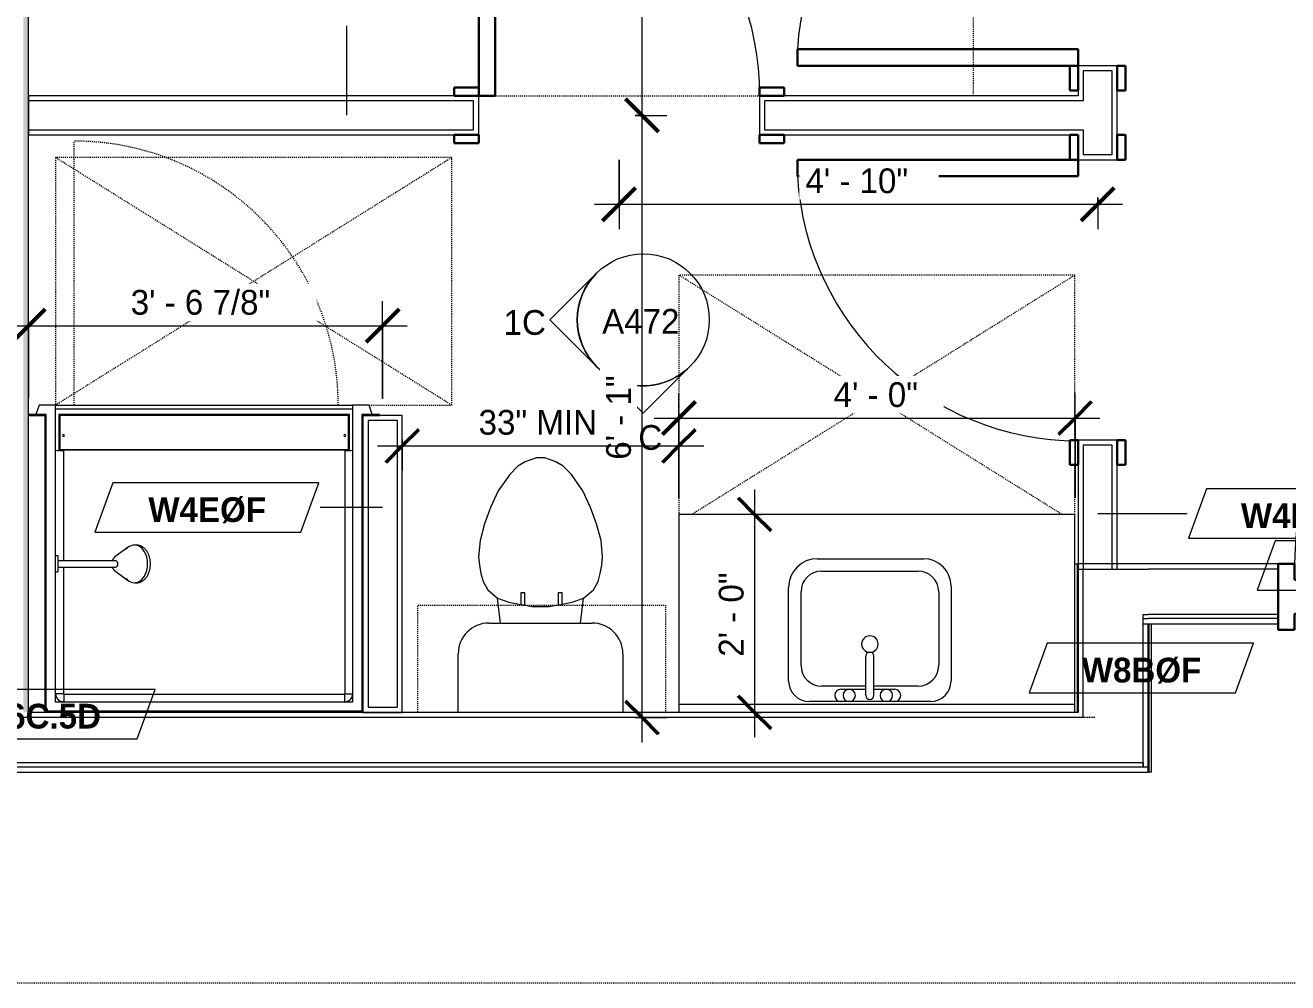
# Model space of a CAD drawing. Header units: inches. Extents: x -4010 to -1814, y 9846 to 12241.
# Drawn here: x -2912.3 to -2759.3, y 10425.4 to 10541.5 of the extents above; entities that cross this region are included whole.
import ezdxf

# ---------------------------------------------------------------- set-up
doc = ezdxf.new("R2010")
doc.units = ezdxf.units.IN
doc.header["$MEASUREMENT"] = 0
for name, pattern in [('Dash', [0.25, 0.125, -0.125]), ('Dash 3_32_', [0.1875, 0.09375, -0.09375]), ('Dash_2_', [0.25, 0.125, -0.125])]:
    doc.linetypes.add(name, pattern=pattern)
for name, color, linetype, lineweight in [('0-1', 7, 'Continuous', 5), ('0-3', 8, 'Continuous', 9), ('A-ANNO-DIMS', 211, 'Continuous', 9), ('A-ANNO-DIMS-32', 211, 'Continuous', 9), ('A-DETL-1', 90, 'Dash 3_32_', 18), ('A-DOOR-1', 7, 'Continuous', 9), ('A-DOOR-2', 10, 'Continuous', 30), ('A-DOOR-3', 31, 'Continuous', 9), ('A-DOOR-4', 31, 'Continuous', 30), ('A-DOOR-FRAM-2', 10, 'Continuous', 30), ('A-DOOR-FRAM-3', 31, 'Continuous', 30), ('A-GENM', 5, 'Continuous', 9), ('A-GENM-HDLN', 13, 'Dash', 9), ('A-WALL', 113, 'Continuous', 18), ('A-WALL-2', 250, 'Continuous', 18), ('A-WALL-3', 113, 'Continuous', 9), ('A-WALL-IDEN', 211, 'Continuous', 9), ('G-ANNO-SYMB-3', 111, 'Continuous', 9), ('G-ANNO-SYMB-4', 111, 'Dash_2_', 9), ('I-FURN', 30, 'Continuous', 9), ('I-FURN-HDLN', 30, 'Dash', 9), ('I-WALL-1', 21, 'Continuous', 18), ('I-WALL-3', 7, 'Continuous', 9), ('I-WALL-4', 2, 'Continuous', 9), ('P-SANR-FIXT', 6, 'Continuous', 9), ('P-SANR-FIXT-HDLN', 131, 'Dash', 9), ('Q-CASE', 31, 'Continuous', 9), ('Q-CASE-1', 31, 'Dash', 9)]:
    doc.layers.add(name, color=color, linetype=linetype, lineweight=lineweight)
doc.styles.add('Century Gothic', font='ufonts.com_century-gothic.ttf', dxfattribs={"height": 3})
doc.styles.add('Century Gothic_B_1', font='GOTHICB.TTF', dxfattribs={"height": 3})
doc.dimstyles.new('OD_1__HACK_2', dxfattribs={"dimscale": 12, "dimtxt": 3.132505, "dimasz": 0.333333, "dimexe": 0.25, "dimexo": 0.166667, "dimgap": 0.041667, "dimtad": 1, "dimdec": 4, "dimrnd": 0.0625, "dimzin": 3, "dimdsep": 46, "dimlunit": 4, "dimtxsty": 'Century Gothic', "dimblk1": 'OBLIQUE', "dimblk2": 'OBLIQUE', "dimsah": 1, "dimcen": 0.09, "dimdle": 0.25, "dimazin": 0, "dimtfac": 1, "dimtdec": 4, "dimtix": 1, "dimtmove": 0, "dimatfit": 3, "dimfxl": 1, "dimtvp": 1, "dimtfill": 1, "dimfrac": 2, "dimtolj": 1, "dimtzin": 0, "dimarcsym": 2})
doc.dimstyles.new('OD_1__HACK_2_1', dxfattribs={"dimscale": 12, "dimtxt": 3.132505, "dimasz": 0.333333, "dimexe": 0.25, "dimexo": 0.166667, "dimgap": 0.041667, "dimtad": 1, "dimdec": 4, "dimrnd": 0.0625, "dimzin": 3, "dimdsep": 46, "dimlunit": 4, "dimtxsty": 'Century Gothic', "dimblk1": 'OBLIQUE', "dimblk2": 'OBLIQUE', "dimsah": 1, "dimcen": 0.09, "dimdle": 0.25, "dimazin": 0, "dimtfac": 1, "dimtdec": 4, "dimtix": 1, "dimtmove": 0, "dimatfit": 3, "dimfxl": 1, "dimtvp": 1, "dimtfill": 1, "dimfrac": 2, "dimtolj": 1, "dimtzin": 0, "dimarcsym": 2})

# ---------------------------------------------------------------- blocks, each defined once
blk = doc.blocks.new('Basic Wall _ INT - W8BØF - _5_8 GYP - 2X8 WOOD_BATT_ - 5_8 GYP_ - ___-2320101-UNIT PLANS - 2ND _ 3RD FLOOR')
at = {"layer": 'I-WALL-3'}
for p, q in [((-2785.07, 10476.16), (-2784.82, 10476.16)), ((-2784.82, 10476.16), (-2784.82, 10458.16)), ((-2784.82, 10476.16), (-2784.74, 10476.16)), ((-2784.74, 10476.16), (-2784.7, 10476.16))]:
    blk.add_line(p, q, dxfattribs=at)
blk = doc.blocks.new('Basic Wall _ INT - W8BØF - _5_8 GYP - 2X8 WOOD_BATT_ - 5_8 GYP_ - ___-2320100-UNIT PLANS - 2ND _ 3RD FLOOR')
at = {"layer": 'I-WALL-3'}
for p, q in [((-2776.07, 10450.91), (-2776.07, 10468.91)), ((-2775.79, 10450.91), (-2775.79, 10468.91)), ((-2776.16, 10450.91), (-2776.2, 10450.91)), ((-2776.07, 10450.91), (-2776.16, 10450.91)), ((-2775.79, 10450.91), (-2776.07, 10450.91))]:
    blk.add_line(p, q, dxfattribs=at)
blk = doc.blocks.new('HOLLOW METAL - UNIT DOOR-2191978-UNIT PLANS - 2ND _ 3RD FLOOR')
at = {"layer": 'A-DOOR-1'}
blk.add_arc((18, 3.875), 36, 90, 180, dxfattribs=at)
at = {"layer": 'A-DOOR-2'}
for p, q in [((18, 39.875), (16.25, 39.875)), ((16.25, 39.875), (16.25, 3.875)), ((18, 3.875), (18, 39.875)), ((16.25, 3.875), (18, 3.875))]:
    blk.add_line(p, q, dxfattribs=at)
at = {"layer": 'A-DOOR-FRAM-2'}
for p, q in [((-18, 3.875), (-20, 3.875)), ((-20, 3.875), (-20, -4.125)), ((-18, 1.9375), (-18, 3.875)), ((18, 3.875), (18, 1.9375)), ((20, 3.875), (18, 3.875)), ((20, -4.125), (20, 3.875)), ((-17.375, 1.9375), (-18, 1.9375)), ((-17.375, -2.1875), (-17.375, 1.9375)), ((18, 1.9375), (17.375, 1.9375)), ((17.375, 1.9375), (17.375, -2.1875)), ((-18, -4.125), (-18, -2.1875)), ((-18, -2.1875), (-17.375, -2.1875)), ((17.375, -2.1875), (18, -2.1875)), ((18, -2.1875), (18, -4.125)), ((-20, -4.125), (-18, -4.125)), ((18, -4.125), (20, -4.125))]:
    blk.add_line(p, q, dxfattribs=at)
blk = doc.blocks.new('CTR - 1st Phase - Common Walls_rvt-1-UNIT PLANS - 2ND _ 3RD FLOOR')
at = {"layer": 'I-WALL-1'}
blk.add_hatch(color=256, dxfattribs=at).paths.add_polyline_path([(-2912.51, 10458.16), (-2911.89, 10458.16), (-2911.89, 10843.14), (-2912.51, 10843.14), (-2912.51, 10463.59)], flags=0)
at = {"layer": 'A-WALL-2'}
for p, q in [((-2784.07, 10475.54), (-2776.82, 10475.54)), ((-2784.07, 10457.54), (-2784.07, 10475.54)), ((-2776.82, 10475.54), (-2776.2, 10475.54)), ((-2760.45, 10475.54), (-2776.2, 10475.54)), ((-2776.82, 10470.04), (-2776.2, 10470.04)), ((-2776.82, 10469.54), (-2776.82, 10470.04)), ((-2776.82, 10469.54), (-2776.82, 10470.04)), ((-2776.82, 10468.91), (-2776.82, 10469.54)), ((-2776.82, 10469.54), (-2776.2, 10469.54)), ((-2776.82, 10468.91), (-2776.82, 10469.54)), ((-2776.82, 10468.91), (-2776.2, 10468.91)), ((-2776.82, 10452.04), (-2776.82, 10468.91)), ((-2760.45, 10470.04), (-2776.2, 10470.04)), ((-2760.45, 10469.54), (-2776.2, 10469.54)), ((-2784.7, 10457.54), (-2912.51, 10457.54)), ((-2784.07, 10457.54), (-2784.7, 10457.54)), ((-2784.7, 10452.04), (-3037.45, 10452.04)), ((-2784.07, 10452.04), (-2784.7, 10452.04)), ((-2776.82, 10452.04), (-2784.07, 10452.04)), ((-2776.82, 10452.04), (-2776.82, 10451.54)), ((-2776.82, 10451.54), (-2776.82, 10452.04)), ((-2784.7, 10451.54), (-3037.45, 10451.54)), ((-2776.82, 10451.54), (-2784.7, 10451.54)), ((-2776.2, 10451.54), (-2776.82, 10451.54))]:
    blk.add_line(p, q, dxfattribs=at)
at = {"layer": 'I-WALL-3'}
for p, q in [((-2911.89, 10494.28), (-2911.89, 10843.14)), ((-2911.89, 10458.16), (-2911.89, 10494.16)), ((-2784.7, 10476.16), (-2784.7, 10458.16)), ((-2784.07, 10476.16), (-2784.7, 10476.16)), ((-2776.2, 10476.16), (-2784.07, 10476.16)), ((-2760.45, 10476.16), (-2776.2, 10476.16)), ((-2776.2, 10468.91), (-2760.45, 10468.91)), ((-2776.2, 10451.54), (-2776.2, 10468.91)), ((-2909.86, 10458.16), (-2911.89, 10458.16)), ((-2833.07, 10458.16), (-2871.36, 10458.16)), ((-2784.7, 10458.16), (-2785.07, 10458.16)), ((-3037.45, 10450.91), (-2784.7, 10450.91)), ((-2784.7, 10450.91), (-2776.2, 10450.91)), ((-2776.2, 10450.91), (-2776.2, 10451.54))]:
    blk.add_line(p, q, dxfattribs=at)
at = {"layer": '0-3'}
for name, p in [('HOLLOW METAL - UNIT DOOR-2191978-UNIT PLANS - 2ND _ 3RD FLOOR', (-2740.45, 10472.29)), ('Basic Wall _ INT - W8BØF - _5_8 GYP - 2X8 WOOD_BATT_ - 5_8 GYP_ - ___-2320101-UNIT PLANS - 2ND _ 3RD FLOOR', (0, 0)), ('Basic Wall _ INT - W8BØF - _5_8 GYP - 2X8 WOOD_BATT_ - 5_8 GYP_ - ___-2320100-UNIT PLANS - 2ND _ 3RD FLOOR', (0, 0))]:
    blk.add_blockref(name, p, dxfattribs=at)
blk = doc.blocks.new('SWING - SINGLE - FLUSH - 2-10 x 6-8 - PRIVACY-3199405-UNIT PLANS - 2ND _ 3RD FLOOR')
at = {"layer": 'A-DOOR-3'}
blk.add_arc((17, -2.37), 34.07, 180, 266.6343, dxfattribs=at)
at = {"layer": 'A-DOOR-4'}
for p, q in [((15, -2.37), (15, -36.38)), ((17, -2.37), (15, -2.37)), ((17, -2.37), (17, -36.38)), ((17, -36.38), (15, -36.38))]:
    blk.add_line(p, q, dxfattribs=at)
at = {"layer": 'A-DOOR-FRAM-3'}
for p, q in [((-20, 2.38), (-20, 3.38)), ((-20, 3.38), (-17, 3.38)), ((-17, 3.38), (-17, 2.38)), ((17, 2.38), (17, 3.38)), ((17, 3.38), (20, 3.38)), ((20, 3.38), (20, 2.38)), ((-17, 2.38), (-20, 2.38)), ((20, 2.38), (17, 2.38)), ((-20, -2.37), (-17, -2.37)), ((-20, -3.37), (-20, -2.37)), ((-17, -2.37), (-17, -3.37)), ((17, -2.37), (20, -2.37)), ((17, -3.37), (17, -2.37)), ((20, -2.37), (20, -3.37)), ((-17, -3.37), (-20, -3.37)), ((20, -3.37), (17, -3.37))]:
    blk.add_line(p, q, dxfattribs=at)
blk = doc.blocks.new('Bed-Standard - Queen 60_ x 79_-1242961-UNIT PLANS - 2ND _ 3RD FLOOR')
at = {"layer": 'I-FURN-HDLN'}
for p, q in [((-55.31, -17.36), (-55.31, -51.36)), ((-55.31, -77.3), (-7.94, -77.3))]:
    blk.add_line(p, q, dxfattribs=at)
blk = doc.blocks.new('M_Sink Vanity-Square - 500 x 440mm-1372835-UNIT PLANS - 2ND _ 3RD FLOOR')
at = {"layer": 'P-SANR-FIXT'}
for p, q in [((-5.72, 10.23), (7.14, 10.23)), ((-5.22, 8.73), (6.46, 8.73)), ((-9.22, -4.59), (-9.22, 6.73)), ((-7.72, -2.72), (-7.72, 6.23)), ((8.96, 6.23), (8.96, -2.72)), ((10.46, 6.91), (10.46, -4.59)), ((0.12, -6.33), (0.12, -1.59)), ((1.12, -6.33), (1.12, -1.59)), ((0.12, -5.22), (-5.22, -5.22)), ((-2.88, -5.59), (0.12, -5.59)), ((6.46, -5.22), (1.12, -5.22)), ((1.12, -5.59), (3.62, -5.59)), ((7.96, -7.09), (-6.72, -7.09)), ((3.62, -7.09), (-2.88, -7.09))]:
    blk.add_line(p, q, dxfattribs=at)
for centre, radius, start, end in [((-5.72, 6.73), 3.5, 90, 180), ((7.14, 6.91), 3.32, 360, 90), ((-5.22, 6.23), 2.5, 90, 180), ((6.46, 6.23), 2.5, 360, 90), ((0.62, -0.13), 1, 360, 180), ((0.62, -0.13), 1, 180, 0), ((0.62, -1.59), 0.5, 360, 180), ((-5.22, -2.72), 2.5, 180, 270), ((6.46, -2.72), 2.5, 270, 360), ((-6.72, -4.59), 2.5, 180, 270), ((-2.88, -6.34), 0.75, 90, 270), ((-1.88, -6.34), 0.75, 360, 180), ((2.62, -6.34), 0.75, 0, 180), ((3.62, -6.34), 0.75, 270, 90), ((7.96, -4.59), 2.5, 270, 0), ((-1.88, -6.34), 0.75, 180, 0), ((0.62, -6.33), 0.5, 180, 0), ((2.62, -6.34), 0.75, 180, 0)]:
    blk.add_arc(centre, radius, start, end, dxfattribs=at)
blk = doc.blocks.new('Toilet-Domestic-3D - Toilet-Domestic-3D-V45-UNIT PLANS - 2ND _ 3RD FLOOR')
at = {"layer": 'P-SANR-FIXT'}
for p, q in [((-9.98, 11.75), (-9.98, 18.85)), ((9.98, 18.85), (9.98, 11.75)), ((6.25, 8.02), (-6.25, 8.02)), ((-4.86, 8.02), (-5.21, 5)), ((4.86, 8.02), (5.21, 5)), ((-5.21, 5), (-6.4, 4)), ((-3.84, 5.5), (-5.21, 5)), ((-2.61, 5.72), (-3.84, 5.5)), ((-1, 6), (-2.13, 5.8)), ((1, 6), (-1, 6)), ((1.89, 5.84), (1, 6)), ((3.84, 5.5), (2.37, 5.76)), ((5.21, 5), (3.84, 5.5)), ((6.4, 4), (5.21, 5)), ((-6.4, 4), (-6.97, 3)), ((6.97, 3), (6.4, 4)), ((-7.24, 2), (-7.41, 1)), ((-6.97, 3), (-7.24, 2)), ((7.24, 2), (6.97, 3)), ((7.41, 1), (7.24, 2)), ((-7.41, 1), (-7.5, 0)), ((-7.5, 0), (-7.33, -1.99)), ((7.33, -1.99), (7.5, 0)), ((7.5, 0), (7.41, 1)), ((-7.33, -1.99), (-6.79, -4)), ((6.79, -4), (7.33, -1.99)), ((-6.79, -4), (-6.06, -6)), ((6.06, -6), (6.79, -4)), ((-6.06, -6), (-5.13, -8)), ((5.13, -8), (6.06, -6)), ((-5.13, -8), (-3.74, -10)), ((3.74, -10), (5.13, -8)), ((-3.74, -10), (-2.74, -11)), ((2.74, -11), (3.74, -10)), ((-2.74, -11), (-1.87, -11.5)), ((-1.87, -11.5), (-0.5, -12)), ((-0.5, -12), (0.5, -12)), ((0.5, -12), (1.87, -11.5)), ((1.87, -11.5), (2.74, -11))]:
    blk.add_line(p, q, dxfattribs=at)
for centre, start, end in [((-6.25, 11.75), 180, 270), ((6.25, 11.75), 270, 360)]:
    blk.add_arc(centre, 3.73, start, end, dxfattribs=at)
blk = doc.blocks.new('Bath Vanity - Bath Vanity 48_-3150017-UNIT PLANS - 2ND _ 3RD FLOOR')
at = {"layer": 'Q-CASE'}
for p, q in [((24.74, 24), (-23.26, 24)), ((-23.26, 24), (-23.26, 1)), ((24.74, 1), (24.74, 24))]:
    blk.add_line(p, q, dxfattribs=at)
blk = doc.blocks.new('ADA Clearances - 30_x48_-3255449-UNIT PLANS - 2ND _ 3RD FLOOR')
at = {"layer": 'A-GENM-HDLN'}
for p, q in [((15, -24), (-15, 24)), ((-15, -24), (15, 24)), ((15, 24), (-15, 24)), ((15, -24), (15, 24)), ((-15, -14), (-15, -24)), ((-15, -24), (15, -24))]:
    blk.add_line(p, q, dxfattribs=at)
blk = doc.blocks.new('ADA Clearances - 30_x48_-V37-UNIT PLANS - 2ND _ 3RD FLOOR')
at = {"layer": 'A-GENM-HDLN'}
for p, q in [((-14, -22.41), (15, 24)), ((15, 24), (-14, 24)), ((15, -24), (15, 24)), ((15, -24), (-14, 22.41)), ((-14, -24), (-8, -24)), ((-5, -24), (15, -24))]:
    blk.add_line(p, q, dxfattribs=at)
blk = doc.blocks.new('BATHROOM MIRROR - BATHROOM MIRROR 48_-3123886-UNIT PLANS - 2ND _ 3RD FLOOR')
at = {"layer": 'Q-CASE'}
for p, q in [((-23.26, -23), (24.74, -23)), ((-23.26, -23), (-23.26, -24)), ((24.74, -24), (-23.26, -24)), ((24.74, -24), (24.74, -23))]:
    blk.add_line(p, q, dxfattribs=at)
blk = doc.blocks.new('300 Series Wall Hung Cabinet_326 - 30_-2909953-UNIT PLANS - 2ND _ 3RD FLOOR')
at = {"layer": 'Q-CASE'}
for p, q in [((-2.01, 14.69), (-2.5, 14.69)), ((-2.5, 14.69), (-2.5, 13.19)), ((-2.01, 13.19), (-2.01, 14.69)), ((2.49, 14.69), (2, 14.69)), ((2, 14.69), (2, 13.19)), ((2.49, 13.19), (2.49, 14.69)), ((-2.01, 13.19), (-2.5, 13.19)), ((2.49, 13.19), (2, 13.19))]:
    blk.add_line(p, q, dxfattribs=at)
at = {"layer": 'Q-CASE-1'}
for p, q in [((-15, 0.19), (-15, 13.19)), ((-15, 13.19), (15, 13.19)), ((15, 13.19), (15, 0.19)), ((15, 0.19), (-15, 0.19))]:
    blk.add_line(p, q, dxfattribs=at)
blk = doc.blocks.new('SWING - SINGLE - FLUSH - 2-10 x 6-8 - PRIVACY-3199407-UNIT PLANS - 2ND _ 3RD FLOOR')
at = {"layer": 'A-DOOR-3'}
blk.add_arc((17, 2.37), 34.07, 93.3657, 180, dxfattribs=at)
at = {"layer": 'A-DOOR-4'}
for p, q in [((15, 2.37), (15, 36.38)), ((17, 36.38), (15, 36.38)), ((17, 2.37), (17, 36.38)), ((17, 2.37), (15, 2.37))]:
    blk.add_line(p, q, dxfattribs=at)
at = {"layer": 'A-DOOR-FRAM-3'}
for p, q in [((-17, 3.37), (-20, 3.37)), ((-20, 3.37), (-20, 2.37)), ((-17, 2.37), (-17, 3.37)), ((20, 3.37), (17, 3.37)), ((17, 3.37), (17, 2.37)), ((20, 2.37), (20, 3.37)), ((-20, 2.37), (-17, 2.37)), ((17, 2.37), (20, 2.37)), ((-17, -2.38), (-20, -2.38)), ((-20, -2.38), (-20, -3.38)), ((-17, -3.38), (-17, -2.38)), ((20, -2.38), (17, -2.38)), ((17, -2.38), (17, -3.38)), ((20, -3.38), (20, -2.38)), ((-20, -3.38), (-17, -3.38)), ((17, -3.38), (20, -3.38))]:
    blk.add_line(p, q, dxfattribs=at)
blk = doc.blocks.new('4LBS24238A75FTB_V2 - 4LBS24238A75FTB_V2-V46-UNIT PLANS - 2ND _ 3RD FLOOR')
at = {"layer": 'P-SANR-FIXT'}
for p, q in [((0, -0.5), (38.5, -0.5)), ((0, -36.5), (0, -0.5)), ((0.12, -36.62), (0.12, -0.63)), ((0.12, -0.63), (38.38, -0.63)), ((38.38, -0.63), (38.38, -36.62)), ((38.5, -0.5), (38.5, -36.5)), ((1.25, -37.75), (1.25, -1.75)), ((1.25, -1.75), (37.25, -1.75)), ((1.3, -2.43), (1.28, -2.51)), ((1.38, -2.26), (1.37, -2.28)), ((1.42, -2.2), (1.4, -2.23)), ((1.58, -2.01), (1.51, -2.08)), ((1.73, -1.9), (1.7, -1.92)), ((2.01, -1.78), (1.93, -1.8)), ((2.2, -32.27), (2.2, -2.75)), ((2.25, -1.77), (2.25, -1.75)), ((36.25, -1.77), (2.25, -1.77)), ((36.25, -2.7), (2.25, -2.7)), ((36.25, -1.77), (36.25, -1.75)), ((36.3, -18.11), (36.3, -2.75)), ((36.57, -1.8), (36.49, -1.78)), ((36.8, -1.92), (36.77, -1.9)), ((36.99, -2.08), (36.92, -2.01)), ((37.1, -2.23), (37.08, -2.2)), ((37.13, -2.28), (37.12, -2.26)), ((37.22, -2.51), (37.2, -2.43)), ((37.25, -1.75), (37.25, -17.52)), ((36.3, -32.27), (36.3, -18.89)), ((37.25, -19.48), (37.25, -37.75)), ((1.62, -32.27), (1.62, -36.62)), ((36.75, -32.38), (1.75, -32.38)), ((1.75, -32.38), (1.75, -36.5)), ((2.2, -32.27), (36.3, -32.27)), ((36.75, -36.5), (36.75, -32.38)), ((36.88, -36.62), (36.88, -32.27)), ((0, -36.5), (-2.02, -36.5)), ((-2.02, -36.5), (-2.02, -36.62)), ((-2.02, -36.62), (0.12, -36.62)), ((-1.13, -36.62), (-0.75, -37.75)), ((1.62, -36.62), (36.88, -36.62)), ((1.75, -36.5), (36.75, -36.5)), ((38.38, -36.62), (40.52, -36.62)), ((40.52, -36.5), (38.5, -36.5)), ((39.25, -37.75), (39.63, -36.62)), ((40.52, -36.62), (40.52, -36.5)), ((-0.75, -37.75), (1.25, -37.75)), ((1.25, -37.25), (37.25, -37.25)), ((1.25, -37.75), (1.25, -37.25)), ((37.25, -37.75), (1.25, -37.75)), ((37.25, -37.25), (37.25, -37.75)), ((37.25, -37.75), (39.25, -37.75))]:
    blk.add_line(p, q, dxfattribs=at)
for centre, radius, start, end in [((2.25, -2.75), 1, 90, 180), ((36.25, -2.75), 1, 0, 90), ((2.2, -34.06), 0.125, 0, 180), ((2.2, -34.06), 0.125, 180, 0), ((36.3, -34.06), 0.125, 0, 180), ((36.3, -34.06), 0.125, 180, 0)]:
    blk.add_arc(centre, radius, start, end, dxfattribs=at)
for centre, start_param, end_param in [((2.2, -32.28), 1.570796, 3.141593), ((36.3, -32.28), 0, 1.570796)]:
    blk.add_ellipse(centre, major_axis=(0.95, 0), ratio=0.019505, start_param=start_param, end_param=end_param, dxfattribs=at)
for points, knots in [([(2.25, -1.77), (2.18, -1.77), (2.05, -1.78), (1.8, -1.86), (1.52, -2.04), (1.34, -2.32), (1.26, -2.57), (1.25, -2.7), (1.25, -2.77)], [0, 0, 0, 0, 0.125, 0.25, 0.5, 0.75, 0.875, 1, 1, 1, 1]), ([(1.38, -2.25), (1.41, -2.21), (1.47, -2.12), (1.54, -2.04), (1.59, -2)], [-0.6665731, -0.6665731, -0.6665731, -0.6665731, -0.5714286, -0.4611793, -0.4611793, -0.4611793, -0.4611793]), ([(1.75, -1.88), (1.77, -1.87), (1.86, -1.82), (2.03, -1.77), (2.17, -1.75), (2.25, -1.75)], [-0.3333068, -0.3333068, -0.3333068, -0.3333068, -0.2857143, -0.1428571, 0, 0, 0, 0]), ([(2.25, -2.7), (2.24, -2.7), (2.24, -2.7), (2.23, -2.7), (2.22, -2.71), (2.22, -2.71), (2.21, -2.72), (2.21, -2.73), (2.2, -2.74), (2.2, -2.74), (2.2, -2.75), (2.2, -2.75)], [-1, -1, -1, -1, -0.833333, -0.75, -0.666667, -0.583333, -0.416667, -0.333333, -0.208333, -0.083333, 0, 0, 0, 0]), ([(36.25, -1.75), (36.31, -1.75), (36.42, -1.76), (36.59, -1.8), (36.7, -1.85), (36.75, -1.88)], [-1, -1, -1, -1, -0.8928571, -0.7857143, -0.6666667, -0.6666667, -0.6666667, -0.6666667]), ([(37.25, -2.77), (37.25, -2.7), (37.24, -2.57), (37.16, -2.32), (36.98, -2.04), (36.7, -1.86), (36.45, -1.78), (36.32, -1.77), (36.25, -1.77)], [0, 0, 0, 0, 0.125, 0.25, 0.5, 0.75, 0.875, 1, 1, 1, 1]), ([(36.3, -2.75), (36.3, -2.74), (36.3, -2.74), (36.3, -2.73), (36.29, -2.72), (36.29, -2.72), (36.28, -2.71), (36.27, -2.71), (36.26, -2.7), (36.26, -2.7), (36.25, -2.7), (36.25, -2.7)], [-1, -1, -1, -1, -0.833333, -0.75, -0.666667, -0.583333, -0.416667, -0.333333, -0.208333, -0.083333, 0, 0, 0, 0]), ([(36.75, -1.88), (36.79, -1.91), (36.89, -1.97), (36.97, -2.05), (37.01, -2.1)], [-0.6665731, -0.6665731, -0.6665731, -0.6665731, -0.5714286, -0.4475924, -0.4475924, -0.4475924, -0.4475924]), ([(37.12, -2.25), (37.13, -2.27), (37.16, -2.33), (37.18, -2.38), (37.19, -2.42)], [-0.3333068, -0.3333068, -0.3333068, -0.3333068, -0.2857143, -0.2174647, -0.2174647, -0.2174647, -0.2174647])]:
    blk.add_open_spline(points, degree=3, knots=knots, dxfattribs=at)
for points in [[(1.25, -2.75), (1.25, -2.74), (1.25, -2.72), (1.25, -2.71)], [(2.2, -2.75), (2.12, -2.75), (1.95, -2.75), (1.72, -2.75), (1.52, -2.76), (1.37, -2.76), (1.27, -2.76), (1.25, -2.77), (1.25, -2.77)], [(1.35, -2.32), (1.36, -2.3), (1.37, -2.27), (1.38, -2.25)], [(1.63, -1.97), (1.67, -1.94), (1.71, -1.91), (1.75, -1.88)], [(2.25, -2.7), (2.25, -2.62), (2.25, -2.45), (2.25, -2.22), (2.25, -2.03), (2.25, -1.88), (2.25, -1.82), (2.25, -1.8)], [(36.25, -2.7), (36.25, -2.62), (36.25, -2.45), (36.25, -2.22), (36.25, -2.03), (36.25, -1.88), (36.25, -1.82), (36.25, -1.8)], [(36.3, -2.75), (36.38, -2.75), (36.55, -2.75), (36.78, -2.75), (36.98, -2.76), (37.13, -2.76), (37.23, -2.76), (37.25, -2.77), (37.25, -2.77)], [(37.04, -2.14), (37.07, -2.18), (37.09, -2.21), (37.12, -2.25)], [(37.25, -2.67), (37.25, -2.7), (37.25, -2.72), (37.25, -2.75)]]:
    blk.add_open_spline(points, degree=3, dxfattribs=at)
at = {"layer": 'P-SANR-FIXT-HDLN'}
blk.add_line((35, -37.75), (35, -69.75), dxfattribs=at)
blk.add_arc((35, -37.75), 32, 180, 270, dxfattribs=at)
blk = doc.blocks.new('Shower Head - Shower Head-V47-UNIT PLANS - 2ND _ 3RD FLOOR')
at = {"layer": 'P-SANR-FIXT'}
for p, q in [((-2.28, 9.81), (-2.28, 9.54)), ((2.28, 9.54), (2.28, 9.81)), ((-2.02, 8.78), (-0.84, 7.19)), ((0.84, 7.19), (2.02, 8.78)), ((-0.39, 7.27), (-0.39, 6.01)), ((0.39, 6.01), (0.39, 7.27)), ((-0.98, 0.26), (-0.98, 0)), ((-0.98, 0.26), (0.98, 0.26)), ((0.98, 0), (-0.98, 0)), ((-0.39, 1), (-0.39, 0.26)), ((0.39, 0.26), (0.39, 1)), ((0.98, 0), (0.98, 0.26))]:
    blk.add_line(p, q, dxfattribs=at)
at = {"layer": 'P-SANR-FIXT', "flags": 128}
for points in [[(0, 11.49), (-0.09, 11.49), (-0.18, 11.48), (-0.27, 11.48), (-0.35, 11.47), (-0.44, 11.46), (-0.53, 11.44), (-0.62, 11.43), (-0.7, 11.41), (-0.79, 11.39), (-0.87, 11.36), (-0.95, 11.34), (-1.03, 11.31), (-1.11, 11.28), (-1.19, 11.25), (-1.26, 11.21), (-1.34, 11.17), (-1.41, 11.13), (-1.48, 11.09), (-1.55, 11.05), (-1.61, 11), (-1.68, 10.95), (-1.74, 10.9), (-1.8, 10.85), (-1.85, 10.8), (-1.9, 10.74), (-1.95, 10.69), (-2, 10.63), (-2.04, 10.57), (-2.08, 10.51), (-2.12, 10.44), (-2.15, 10.38), (-2.18, 10.31), (-2.21, 10.25), (-2.23, 10.18), (-2.25, 10.11), (-2.26, 10.04), (-2.27, 9.97), (-2.28, 9.9), (-2.28, 9.83), (-2.28, 9.81)], [(2.28, 9.81), (2.28, 9.88), (2.28, 9.95), (2.27, 10.02), (2.25, 10.09), (2.24, 10.16), (2.21, 10.23), (2.19, 10.3), (2.16, 10.36), (2.13, 10.43), (2.09, 10.49), (2.05, 10.55), (2.01, 10.61), (1.97, 10.67), (1.92, 10.73), (1.86, 10.79), (1.81, 10.84), (1.75, 10.89), (1.69, 10.94), (1.63, 10.99), (1.57, 11.04), (1.5, 11.08), (1.43, 11.12), (1.36, 11.16), (1.28, 11.2), (1.21, 11.24), (1.13, 11.27), (1.05, 11.3), (0.97, 11.33), (0.89, 11.36), (0.81, 11.38), (0.72, 11.4), (0.64, 11.42), (0.55, 11.44), (0.47, 11.45), (0.38, 11.46), (0.29, 11.47), (0.2, 11.48), (0.11, 11.49), (0.02, 11.49), (0, 11.49)], [(-0.84, 7.19), (-0.81, 7.16), (-0.79, 7.13), (-0.76, 7.1), (-0.73, 7.08), (-0.7, 7.05), (-0.68, 7.03), (-0.65, 7.01), (-0.62, 6.98), (-0.59, 6.97), (-0.56, 6.95), (-0.53, 6.93), (-0.49, 6.91), (-0.46, 6.9), (-0.43, 6.89), (-0.4, 6.87)], [(0.39, 6.87), (0.43, 6.88), (0.46, 6.9), (0.49, 6.91), (0.52, 6.93), (0.55, 6.94), (0.58, 6.96), (0.61, 6.98), (0.64, 7), (0.67, 7.03), (0.7, 7.05), (0.73, 7.07), (0.76, 7.1), (0.78, 7.13), (0.81, 7.16), (0.83, 7.19), (0.84, 7.19)], [(-0.39, 6.01), (-0.39, 5.81), (-0.39, 5.6), (-0.39, 5.38), (-0.39, 5.15), (-0.39, 4.92), (-0.39, 4.68), (-0.39, 4.43), (-0.39, 4.18), (-0.39, 3.93), (-0.39, 3.67), (-0.39, 3.4), (-0.39, 3.13), (-0.39, 2.86), (-0.39, 2.59), (-0.39, 2.31), (-0.39, 2.03), (-0.39, 1.75), (-0.39, 1.46), (-0.39, 1.18), (-0.39, 1)], [(0.39, 1), (0.39, 1.29), (0.39, 1.57), (0.39, 1.85), (0.39, 2.13), (0.39, 2.41), (0.39, 2.69), (0.39, 2.96), (0.39, 3.23), (0.39, 3.5), (0.39, 3.76), (0.39, 4.02), (0.39, 4.27), (0.39, 4.52), (0.39, 4.77), (0.39, 5), (0.39, 5.23), (0.39, 5.46), (0.39, 5.67), (0.39, 5.88), (0.39, 6.01)]]:
    blk.add_lwpolyline(points, dxfattribs=at)
at = {"layer": 'P-SANR-FIXT'}
for centre, major_axis, start_param, end_param in [((0, 9.54), (-2.28, 0), 4.712389, 6.956384), ((0, 9.54), (2.28, 0), 5.609987, 7.853982), ((0, 7.27), (-0.394, 0), 5.658833, 6.283185), ((0, 7.27), (0.394, 0), 1.570796, 2.431185), ((0, 7.27), (-0.394, 0), 3.141593, 4.712389)]:
    blk.add_ellipse(centre, major_axis=major_axis, ratio=0.707107, start_param=start_param, end_param=end_param, dxfattribs=at)
blk = doc.blocks.new('Elevation - Filled Arrow-152140-UNIT PLANS - 2ND _ 3RD FLOOR')
at = {"layer": 'G-ANNO-SYMB-3'}
for start, end in [(360, 180), (180, 360)]:
    blk.add_arc((0, 0), 0.25, start, end, dxfattribs=at)
blk = doc.blocks.new('Elevation - Filled Arrow-151867-UNIT PLANS - 2ND _ 3RD FLOOR')
at = {"layer": 'G-ANNO-SYMB-3'}
for p, q in [((0, 0.3536), (-0.1768, 0.1768)), ((0.1768, 0.1768), (0, 0.3536))]:
    blk.add_line(p, q, dxfattribs=at)
blk.add_arc((0, 0), 0.25, 45, 135, dxfattribs=at)
blk = doc.blocks.new('DIMBLOCK19-UNIT PLANS - 2ND _ 3RD FLOOR')
at = {"layer": 'A-ANNO-DIMS-32', "lineweight": 50}
for p, q in [((-2837.54, 10530.53), (-2839.54, 10532.53)), ((-2837.54, 10530.53), (-2835.54, 10528.53)), ((-2837.54, 10457.53), (-2839.54, 10459.53)), ((-2837.54, 10457.53), (-2835.54, 10455.53))]:
    blk.add_line(p, q, dxfattribs=at)
at = {"layer": 'A-ANNO-DIMS-32'}
for p, q in [((-2838.37, 10530.53), (-2834.54, 10530.53)), ((-2837.54, 10530.53), (-2838.37, 10530.53)), ((-2837.54, 10454.53), (-2837.54, 10530.53)), ((-2838.37, 10457.53), (-2834.54, 10457.53)), ((-2837.54, 10457.53), (-2838.37, 10457.53))]:
    blk.add_line(p, q, dxfattribs=at)
at = {"layer": 'A-ANNO-DIMS-32', "color": 0, "insert": (-2841.89, 10488.79), "char_height": 3, "width": 12.5897, "attachment_point": 1, "rotation": 90, "line_spacing_factor": 0.984502, "style": 'Century Gothic', "bg_fill": 3, "box_fill_scale": 1.25, "bg_fill_color": 256, "bg_fill_true_color": 13158600, "bg_fill_transparency": 0}
blk.add_mtext('6\' - 1"', dxfattribs=at)
blk = doc.blocks.new('_Oblique')
at = {"color": 0, "linetype": 'ByBlock', "lineweight": -2}
blk.add_line((-0.5, -0.5), (0.5, 0.5), dxfattribs=at)
blk = doc.blocks.new('DIMBLOCK20-UNIT PLANS - 2ND _ 3RD FLOOR')
at = {"layer": 'A-ANNO-DIMS-32', "lineweight": 50}
for p, q in [((-2837.54, 10649.53), (-2839.54, 10651.53)), ((-2837.54, 10649.53), (-2835.54, 10647.53)), ((-2837.54, 10530.53), (-2839.54, 10532.53)), ((-2837.54, 10530.53), (-2835.54, 10528.53))]:
    blk.add_line(p, q, dxfattribs=at)
at = {"layer": 'A-ANNO-DIMS-32'}
for p, q in [((-2838.37, 10649.53), (-2834.54, 10649.53)), ((-2837.54, 10649.53), (-2838.37, 10649.53)), ((-2837.54, 10530.53), (-2837.54, 10649.53)), ((-2838.37, 10530.53), (-2834.54, 10530.53)), ((-2837.54, 10530.53), (-2838.37, 10530.53))]:
    blk.add_line(p, q, dxfattribs=at)
at = {"layer": 'A-ANNO-DIMS-32', "color": 0, "insert": (-2841.89, 10583.62), "char_height": 3, "width": 15.394, "attachment_point": 1, "rotation": 90, "line_spacing_factor": 0.984502, "style": 'Century Gothic', "bg_fill": 3, "box_fill_scale": 1.25, "bg_fill_color": 256, "bg_fill_true_color": 13158600, "bg_fill_transparency": 0}
blk.add_mtext('9\' - 11"', dxfattribs=at)
blk = doc.blocks.new('DIMBLOCK27-UNIT PLANS - 2ND _ 3RD FLOOR')
at = {"layer": 'A-ANNO-DIMS-32'}
for p, q in [((-2840.32, 10525.16), (-2840.32, 10516.75)), ((-2840.32, 10519.75), (-2840.32, 10525.16)), ((-2843.32, 10519.75), (-2779.32, 10519.75)), ((-2782.32, 10520.58), (-2782.32, 10516.75)), ((-2782.32, 10519.75), (-2782.32, 10520.58))]:
    blk.add_line(p, q, dxfattribs=at)
at = {"layer": 'A-ANNO-DIMS-32', "lineweight": 50}
for p, q in [((-2840.32, 10519.75), (-2838.32, 10521.75)), ((-2782.32, 10519.75), (-2780.32, 10521.75)), ((-2840.32, 10519.75), (-2842.32, 10517.75)), ((-2782.32, 10519.75), (-2784.32, 10517.75))]:
    blk.add_line(p, q, dxfattribs=at)
at = {"layer": 'A-ANNO-DIMS-32', "color": 0, "insert": (-2817.74, 10524.1), "char_height": 3, "width": 15.394, "attachment_point": 1, "line_spacing_factor": 0.984502, "style": 'Century Gothic', "bg_fill": 3, "box_fill_scale": 1.25, "bg_fill_color": 256, "bg_fill_true_color": 13158600, "bg_fill_transparency": 0}
blk.add_mtext('4\' - 10"', dxfattribs=at)
blk = doc.blocks.new('DIMBLOCK43-UNIT PLANS - 2ND _ 3RD FLOOR')
at = {"layer": 'A-ANNO-DIMS-32'}
for p, q in [((-2833.07, 10484.16), (-2833.07, 10496.84)), ((-2785.07, 10484.16), (-2785.07, 10496.84)), ((-2836.07, 10493.84), (-2782.07, 10493.84)), ((-2833.07, 10493.84), (-2833.07, 10484.16)), ((-2785.07, 10493.84), (-2785.07, 10484.16))]:
    blk.add_line(p, q, dxfattribs=at)
at = {"layer": 'A-ANNO-DIMS-32', "lineweight": 50}
for p, q in [((-2833.07, 10493.84), (-2831.07, 10495.84)), ((-2785.07, 10493.84), (-2783.07, 10495.84)), ((-2833.07, 10493.84), (-2835.07, 10491.84)), ((-2785.07, 10493.84), (-2787.07, 10491.84))]:
    blk.add_line(p, q, dxfattribs=at)
at = {"layer": 'A-ANNO-DIMS-32', "color": 0, "insert": (-2814.32, 10498.18), "char_height": 3, "width": 12.5897, "attachment_point": 1, "line_spacing_factor": 0.984502, "style": 'Century Gothic', "bg_fill": 3, "box_fill_scale": 1.25, "bg_fill_color": 256, "bg_fill_true_color": 13158600, "bg_fill_transparency": 0}
blk.add_mtext('4\' - 0"', dxfattribs=at)
blk = doc.blocks.new('DIMBLOCK44-UNIT PLANS - 2ND _ 3RD FLOOR')
at = {"layer": 'A-ANNO-DIMS-32', "lineweight": 50}
for p, q in [((-2823.9, 10482.16), (-2825.9, 10484.16)), ((-2823.9, 10482.16), (-2821.9, 10480.16)), ((-2823.9, 10458.16), (-2825.9, 10460.16)), ((-2823.9, 10458.16), (-2821.9, 10456.16))]:
    blk.add_line(p, q, dxfattribs=at)
at = {"layer": 'A-ANNO-DIMS-32'}
for p, q in [((-2823.9, 10485.16), (-2823.9, 10455.16)), ((-2823.07, 10482.16), (-2826.9, 10482.16)), ((-2823.9, 10482.16), (-2823.07, 10482.16)), ((-2823.07, 10458.16), (-2826.9, 10458.16)), ((-2823.9, 10458.16), (-2823.07, 10458.16))]:
    blk.add_line(p, q, dxfattribs=at)
at = {"layer": 'A-ANNO-DIMS-32', "color": 0, "insert": (-2828.24, 10464.91), "char_height": 3, "width": 12.5897, "attachment_point": 1, "rotation": 90, "line_spacing_factor": 0.984502, "style": 'Century Gothic', "bg_fill": 3, "box_fill_scale": 1.25, "bg_fill_color": 256, "bg_fill_true_color": 13158600, "bg_fill_transparency": 0}
blk.add_mtext('2\' - 0"', dxfattribs=at)
blk = doc.blocks.new('DIMBLOCK362-UNIT PLANS - 2ND _ 3RD FLOOR')
at = {"layer": 'A-ANNO-DIMS-32'}
for p, q in [((-2833.07, 10484.16), (-2833.07, 10493.47)), ((-2869.61, 10490.47), (-2830.07, 10490.47)), ((-2866.61, 10491.3), (-2866.61, 10487.47)), ((-2866.61, 10490.47), (-2866.61, 10491.3)), ((-2833.07, 10490.47), (-2833.07, 10484.16))]:
    blk.add_line(p, q, dxfattribs=at)
at = {"layer": 'A-ANNO-DIMS-32', "lineweight": 50}
for p, q in [((-2866.61, 10490.47), (-2864.61, 10492.47)), ((-2833.07, 10490.47), (-2831.07, 10492.47)), ((-2866.61, 10490.47), (-2868.61, 10488.47)), ((-2833.07, 10490.47), (-2835.07, 10488.47))]:
    blk.add_line(p, q, dxfattribs=at)
at = {"layer": 'A-ANNO-DIMS-32', "color": 0, "insert": (-2857.35, 10494.82), "char_height": 3, "width": 18.0194, "attachment_point": 1, "line_spacing_factor": 0.984502, "style": 'Century Gothic', "bg_fill": 3, "box_fill_scale": 1.25, "bg_fill_color": 256, "bg_fill_true_color": 13158600, "bg_fill_transparency": 0}
blk.add_mtext('33" MIN', dxfattribs=at)
blk = doc.blocks.new('DIMBLOCK382-UNIT PLANS - 2ND _ 3RD FLOOR')
at = {"layer": 'A-ANNO-DIMS-32'}
for p, q in [((-2911.89, 10496.28), (-2911.89, 10508.02)), ((-2868.99, 10496.16), (-2868.99, 10508.02)), ((-2914.89, 10505.02), (-2865.99, 10505.02)), ((-2911.89, 10505.02), (-2911.89, 10496.28)), ((-2868.99, 10505.02), (-2868.99, 10496.16))]:
    blk.add_line(p, q, dxfattribs=at)
at = {"layer": 'A-ANNO-DIMS-32', "lineweight": 50}
for p, q in [((-2911.89, 10505.02), (-2909.89, 10507.02)), ((-2868.99, 10505.02), (-2866.99, 10507.02)), ((-2911.89, 10505.02), (-2913.89, 10503.02)), ((-2868.99, 10505.02), (-2870.99, 10503.02))]:
    blk.add_line(p, q, dxfattribs=at)
at = {"layer": 'A-ANNO-DIMS-32', "color": 0, "insert": (-2899.51, 10509.37), "char_height": 3, "width": 21.7784, "attachment_point": 1, "line_spacing_factor": 0.984502, "style": 'Century Gothic', "bg_fill": 3, "box_fill_scale": 1.25, "bg_fill_color": 256, "bg_fill_true_color": 13158600, "bg_fill_transparency": 0}
blk.add_mtext('3\' - 6 7/8"', dxfattribs=at)
blk = doc.blocks.new('Wall Tag - Arch Wall-3956453-UNIT PLANS - 2ND _ 3RD FLOOR')
at = {"layer": 'A-WALL-IDEN'}
for p, q in [((-0.3561, 0.0937), (-0.4244, -0.0937)), ((0.4244, 0.0937), (-0.3561, 0.0937)), ((0.3561, -0.0937), (0.4244, 0.0937)), ((-0.4244, -0.0937), (0.3561, -0.0937))]:
    blk.add_line(p, q, dxfattribs=at)

msp = doc.modelspace()

# ---------------------------------------------------------------- linework, layer by layer
at = {"layer": 'A-DETL-1'}
for p, q in [((-2875.06194, 10528.15981), (-2869.06194, 10528.15981)), ((-2782.68554, 10457.53481), (-2910.35818, 10457.53481))]:
    msp.add_line(p, q, dxfattribs=at)
at = {"layer": 'A-WALL'}
for p, q in [((-2784.07374, 10535.90981), (-2784.07374, 10532.28481)), ((-2780.57374, 10535.90981), (-2784.07374, 10535.90981)), ((-2780.57374, 10525.78481), (-2780.57374, 10535.90981)), ((-2857.94874, 10532.28481), (-2911.88624, 10532.28481)), ((-2857.94874, 10528.78481), (-2857.94874, 10532.28481)), ((-2784.07374, 10532.28481), (-2822.69874, 10532.28481)), ((-2822.69874, 10532.28481), (-2822.69874, 10528.78481)), ((-2911.88624, 10528.78481), (-2857.94874, 10528.78481)), ((-2822.69874, 10528.78481), (-2784.07374, 10528.78481)), ((-2784.07374, 10528.78481), (-2784.07374, 10525.78481)), ((-2784.07374, 10525.78481), (-2780.57374, 10525.78481)), ((-2867.23733, 10493.53481), (-2870.73733, 10493.53481)), ((-2870.73733, 10493.53481), (-2870.73733, 10458.78481)), ((-2867.23733, 10493.53481), (-2867.23733, 10458.78481)), ((-2784.07374, 10490.53481), (-2784.07374, 10475.5394)), ((-2780.57374, 10490.53481), (-2784.07374, 10490.53481)), ((-2780.57374, 10475.5394), (-2780.57374, 10490.53481)), ((-2870.73733, 10458.78481), (-2867.23733, 10458.78481))]:
    msp.add_line(p, q, dxfattribs=at)
at = {"layer": 'A-WALL-3'}
for p, q in [((-2779.94874, 10536.53481), (-2784.69874, 10536.53481)), ((-2784.69874, 10536.53481), (-2784.69874, 10532.90981)), ((-2779.94874, 10525.15981), (-2779.94874, 10536.53481)), ((-2857.32374, 10532.90981), (-2911.88624, 10532.90981)), ((-2911.88624, 10532.90981), (-2911.88624, 10528.15981)), ((-2857.32374, 10528.15981), (-2857.32374, 10532.90981)), ((-2784.69874, 10532.90981), (-2823.32374, 10532.90981)), ((-2823.32374, 10532.90981), (-2823.32374, 10528.15981)), ((-2911.88624, 10528.15981), (-2857.32374, 10528.15981)), ((-2823.32374, 10528.15981), (-2784.69874, 10528.15981)), ((-2784.69874, 10528.15981), (-2784.69874, 10525.15981)), ((-2784.69874, 10525.15981), (-2779.94874, 10525.15981)), ((-2779.94874, 10491.15981), (-2784.69874, 10491.15981)), ((-2784.69874, 10491.15981), (-2784.69874, 10475.5394)), ((-2779.94874, 10475.5394), (-2779.94874, 10491.15981)), ((-2784.69874, 10475.5394), (-2779.94874, 10475.5394))]:
    msp.add_line(p, q, dxfattribs=at)
at = {"layer": 'A-WALL-IDEN'}
msp.add_line((-2873.31812, 10530.53481), (-2873.31812, 10541.37796), dxfattribs=at)
at = {"layer": 'G-ANNO-SYMB-4'}
msp.add_line((-2938.52374, 10425.3894), (-2638.69874, 10425.3894), dxfattribs=at)
at = {"layer": 'I-WALL-4'}
for p, q in [((-2866.61233, 10494.15981), (-2869.33842, 10494.15981)), ((-2866.61233, 10458.15981), (-2866.61233, 10494.15981)), ((-2871.36233, 10458.15981), (-2866.61233, 10458.15981))]:
    msp.add_line(p, q, dxfattribs=at)

# ---------------------------------------------------------------- block references
at = {"layer": '0-1'}
msp.add_blockref('CTR - 1st Phase - Common Walls_rvt-1-UNIT PLANS - 2ND _ 3RD FLOOR', (0, 0), dxfattribs=at)
at = {"layer": 'A-DOOR-3'}
for name, p, rotation in [('SWING - SINGLE - FLUSH - 2-10 x 6-8 - PRIVACY-3199405-UNIT PLANS - 2ND _ 3RD FLOOR', (-2782.32374, 10553.53481), 270.0000000000324), ('SWING - SINGLE - FLUSH - 2-10 x 6-8 - PRIVACY-3199405-UNIT PLANS - 2ND _ 3RD FLOOR', (-2840.32374, 10530.53481), 180), ('SWING - SINGLE - FLUSH - 2-10 x 6-8 - PRIVACY-3199407-UNIT PLANS - 2ND _ 3RD FLOOR', (-2782.32374, 10508.15981), 90.00000000003243)]:
    msp.add_blockref(name, p, dxfattribs=dict(at, rotation=rotation))
at = {"layer": 'A-GENM'}
for name, p, rotation in [('ADA Clearances - 30_x48_-3255449-UNIT PLANS - 2ND _ 3RD FLOOR', (-2884.61233, 10510.40981), 90.00000000012135), ('ADA Clearances - 30_x48_-V37-UNIT PLANS - 2ND _ 3RD FLOOR', (-2809.07374, 10496.1644), 89.99999999993801)]:
    msp.add_blockref(name, p, dxfattribs=dict(at, rotation=rotation))
at = {"layer": 'A-WALL-IDEN', "xscale": 31.99999999999999, "yscale": 31.99999999999999, "zscale": 31.99999999999999}
for p in [(-2890.27658, 10482.99355), (-2757.74888, 10482.26109), (-2749.39874, 10475.95741), (-2777.03072, 10463.5394), (-2910.13624, 10457.95741)]:
    msp.add_blockref('Wall Tag - Arch Wall-3956453-UNIT PLANS - 2ND _ 3RD FLOOR', p, dxfattribs=at)
at = {"layer": 'G-ANNO-SYMB-3', "extrusion": (0, 0, -1), "xscale": 31.99999999999999, "yscale": 31.99999999999999, "zscale": 31.99999999999999}
msp.add_blockref('Elevation - Filled Arrow-152140-UNIT PLANS - 2ND _ 3RD FLOOR', (2837.38818, 10505.75397), dxfattribs=at)
at = {"layer": 'G-ANNO-SYMB-3', "xscale": 31.99999999999999, "yscale": 31.99999999999999, "zscale": 31.99999999999999}
for rotation in [90.00000000000409, 180]:
    msp.add_blockref('Elevation - Filled Arrow-151867-UNIT PLANS - 2ND _ 3RD FLOOR', (-2837.38818, 10505.75397), dxfattribs=dict(at, rotation=rotation))
at = {"layer": 'I-FURN', "rotation": 90.00000000002782}
msp.add_blockref('Bed-Standard - Queen 60_ x 79_-1242961-UNIT PLANS - 2ND _ 3RD FLOOR', (-2874.68274, 10588.22128), dxfattribs=at)
at = {"layer": 'P-SANR-FIXT'}
for name, p, rotation in [('4LBS24238A75FTB_V2 - 4LBS24238A75FTB_V2-V46-UNIT PLANS - 2ND _ 3RD FLOOR', (-2871.36233, 10457.65981), 180), ('Toilet-Domestic-3D - Toilet-Domestic-3D-V45-UNIT PLANS - 2ND _ 3RD FLOOR', (-2849.84303, 10477.01562), 180), ('Shower Head - Shower Head-V47-UNIT PLANS - 2ND _ 3RD FLOOR', (-2908.61233, 10476.15981), 269.9999999999196)]:
    msp.add_blockref(name, p, dxfattribs=dict(at, rotation=rotation))
msp.add_blockref('M_Sink Vanity-Square - 500 x 440mm-1372835-UNIT PLANS - 2ND _ 3RD FLOOR', (-2810.55322, 10466.56355), dxfattribs=at)
at = {"layer": 'Q-CASE'}
for name, p in [('Bath Vanity - Bath Vanity 48_-3150017-UNIT PLANS - 2ND _ 3RD FLOOR', (-2809.81144, 10458.15981)), ('300 Series Wall Hung Cabinet_326 - 30_-2909953-UNIT PLANS - 2ND _ 3RD FLOOR', (-2849.71803, 10457.9769)), ('BATHROOM MIRROR - BATHROOM MIRROR 48_-3123886-UNIT PLANS - 2ND _ 3RD FLOOR', (-2809.81144, 10482.1644))]:
    msp.add_blockref(name, p, dxfattribs=at)

# ---------------------------------------------------------------- texts
at = {"layer": 'A-WALL-IDEN', "char_height": 3, "attachment_point": 1, "style": 'Century Gothic_B_1'}
for s, insert, width in [('W4EØF', (-2897.37282, 10484.24109), 17.069), ('W4BØF', (-2764.9648, 10483.50862), 17.372), ('W8BØF', (-2784.24664, 10464.78693), 17.372), ('W6C.5D', (-2918.27184, 10459.20495), 19.594)]:
    msp.add_mtext(s, dxfattribs=dict(at, insert=insert, width=width))
at = {"layer": 'G-ANNO-SYMB-3', "char_height": 3, "attachment_point": 1, "style": 'Century Gothic'}
for s, insert, width in [('1C', (-2854.32072, 10506.92597), 6.969), ('A472', (-2842.37917, 10507.0604), 12.221), ('2C', (-2840.22738, 10492.9873), 6.969)]:
    msp.add_mtext(s, dxfattribs=dict(at, insert=insert, width=width))

# ---------------------------------------------------------------- next in the draw order: dimensions: what is measured, and where the dimension line sits
at = {"layer": 'A-ANNO-DIMS'}
dim = msp.add_linear_dim(base=(-2837.54024, 10530.53481), p1=(-2840.36867, 10457.53481), p2=(-2840.36867, 10530.53481), angle=90, dimstyle='OD_1__HACK_2', override={"dimpost": '<>', "dimfxl": 73}, dxfattribs=at)
dim.commit()
dim.dimension.update_dxf_attribs({"geometry": 'DIMBLOCK19-UNIT PLANS - 2ND _ 3RD FLOOR', "text_midpoint": (-2839.6157, 10494.03481)})

# ---------------------------------------------------------------- next in the draw order: dimensions: what is measured, and where the dimension line sits
dim = msp.add_linear_dim(base=(-2837.54024, 10649.53481), p1=(-2840.36867, 10530.53481), p2=(-2840.36867, 10649.53481), angle=90, dimstyle='OD_1__HACK_2', override={"dimpost": '<>', "dimfxl": 119}, dxfattribs=at)
dim.commit()
dim.dimension.update_dxf_attribs({"geometry": 'DIMBLOCK20-UNIT PLANS - 2ND _ 3RD FLOOR', "text_midpoint": (-2839.6157, 10590.03481)})
for base, p1, p2, override, picture, middle in [((-2782.32374, 10519.75309), (-2840.32374, 10527.15981), (-2782.32374, 10522.58151), {"dimpost": '<>', "dimfxl": 58.180416}, 'DIMBLOCK27-UNIT PLANS - 2ND _ 3RD FLOOR', (-2811.32374, 10521.82854)), ((-2785.07374, 10493.83837), (-2833.07374, 10482.15981), (-2785.07374, 10482.15981), {"dimpost": '<>', "dimfxl": 48}, 'DIMBLOCK43-UNIT PLANS - 2ND _ 3RD FLOOR', (-2809.07374, 10495.91383))]:
    dim = msp.add_linear_dim(base=base, p1=p1, p2=p2, dimstyle='OD_1__HACK_2', override=override, dxfattribs=at)
    dim.commit()
    dim.dimension.update_dxf_attribs({"geometry": picture, "text_midpoint": middle})

# ---------------------------------------------------------------- next in the draw order: linework, layer by layer
at = {"layer": 'A-WALL-IDEN'}
msp.add_line((-2782.32374, 10482.26109), (-2771.48058, 10482.26109), dxfattribs=at)

# ---------------------------------------------------------------- next in the draw order: dimensions: what is measured, and where the dimension line sits
at = {"layer": 'A-ANNO-DIMS'}
dim = msp.add_linear_dim(base=(-2833.07374, 10490.47336), p1=(-2866.61233, 10493.30178), p2=(-2833.07374, 10482.1644), text='33" MIN', dimstyle='OD_1__HACK_2_1', override={"dimpost": '<>', "dimfxl": 35.339475}, dxfattribs=at)
dim.commit()
dim.dimension.update_dxf_attribs({"geometry": 'DIMBLOCK362-UNIT PLANS - 2ND _ 3RD FLOOR', "text_midpoint": (-2849.84303, 10492.54882)})
dim = msp.add_linear_dim(base=(-2823.89728, 10458.15981), p1=(-2821.06886, 10482.15981), p2=(-2821.06886, 10458.15981), angle=90, dimstyle='OD_1__HACK_2', override={"dimpost": '<>', "dimfxl": 24}, dxfattribs=at)
dim.commit()
dim.dimension.update_dxf_attribs({"geometry": 'DIMBLOCK44-UNIT PLANS - 2ND _ 3RD FLOOR', "text_midpoint": (-2825.97274, 10470.15981)})

# ---------------------------------------------------------------- next in the draw order: linework, layer by layer
at = {"layer": 'A-WALL-IDEN'}
msp.add_line((-2868.98733, 10482.99355), (-2876.54488, 10482.99355), dxfattribs=at)

# ---------------------------------------------------------------- next in the draw order: dimensions: what is measured, and where the dimension line sits
at = {"layer": 'A-ANNO-DIMS'}
dim = msp.add_linear_dim(base=(-2868.98733, 10505.02139), p1=(-2911.88624, 10494.28481), p2=(-2868.98733, 10494.15981), dimstyle='OD_1__HACK_2_1', override={"dimpost": '<>', "dimfxl": 42.899091}, dxfattribs=at)
dim.commit()
dim.dimension.update_dxf_attribs({"geometry": 'DIMBLOCK382-UNIT PLANS - 2ND _ 3RD FLOOR', "text_midpoint": (-2890.43678, 10507.26307)})

doc.saveas('drawing.dxf')
